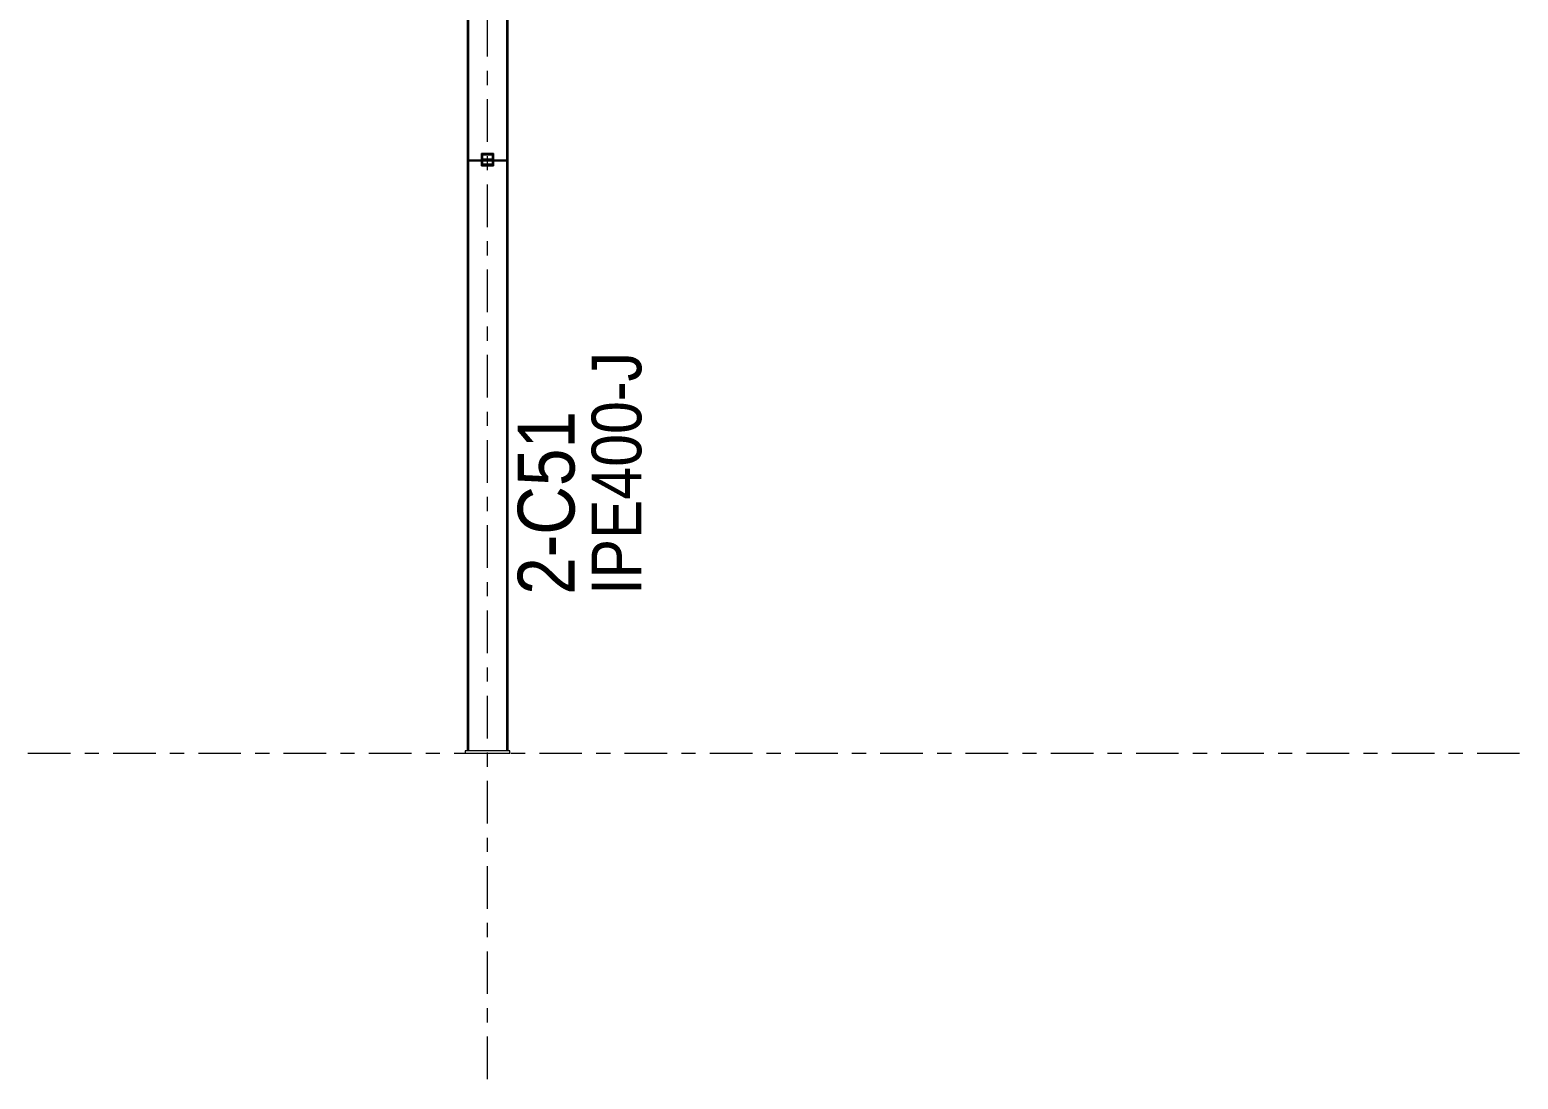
# Model space of a CAD drawing. Header units: millimetres. Extents: x -88 to 735, y -128 to 446.
# Drawn here: x 119.7 to 224.5, y 297.9 to 371.8 of the extents above; entities that cross this region are included whole.
import ezdxf

# ---------------------------------------------------------------- set-up
doc = ezdxf.new("R2010")
doc.units = ezdxf.units.MM
for name, pattern in [('XKITLINE00', [0]), ('XKITLINE02', [4, 2, -2]), ('XKITLINE03', [6, 3, -1, 1, -1])]:
    doc.linetypes.add(name, pattern=pattern)
for name, color, linetype, lineweight in [('Part', 2, 'Continuous', 0), ('PartMark', 7, 'Continuous', 0), ('S-grid', 1, 'Continuous', 0)]:
    doc.layers.add(name, color=color, linetype=linetype, lineweight=lineweight)
doc.styles.add('ARIAL', font='ARIAL.TTF')

# ---------------------------------------------------------------- blocks, each defined once
blk = doc.blocks.new('*A507')
at = {"layer": 'Part'}
h = blk.add_hatch(color=3, dxfattribs=at)
h.paths.add_polyline_path([(151.59, 362.33), (151.59, 363.05), (152.3, 363.05), (152.3, 362.33)], flags=17)
h.paths.add_polyline_path([(151.62, 363.02), (151.62, 362.36), (152.27, 362.36), (152.27, 363.02)])
blk = doc.blocks.new('*A2059')
at = {"layer": 'S-grid', "color": 1, "linetype": 'XKITLINE03', "lineweight": 0}
blk.add_line((-48.41, 320.9), (573.76, 320.9), dxfattribs=at)
blk = doc.blocks.new('*A2288')
at = {"layer": 'S-grid', "color": 1, "linetype": 'XKITLINE03', "lineweight": 0}
blk.add_line((151.95, 297.94), (151.95, 425.06), dxfattribs=at)
at = {"layer": 'S-grid', "color": 3, "style": 'ARIAL', "width": 0.85}
blk.add_text("8'", height=3, dxfattribs=at).set_placement((150.45, 426.06))
blk = doc.blocks.new('*A2289')
at = {"layer": 'Part', "color": 2, "linetype": 'XKITLINE00', "lineweight": 0}
for p, q in [((150.52, 404.64), (153.37, 404.64)), ((150.61, 404.64), (150.61, 362.65)), ((153.28, 404.64), (153.28, 362.65)), ((150.52, 394.93), (150.52, 321.05)), ((153.37, 394.93), (153.37, 321.05)), ((150.61, 362.58), (150.61, 321.05)), ((153.28, 362.58), (153.28, 321.05))]:
    blk.add_line(p, q, dxfattribs=at)
at = {"layer": 'Part', "color": 7, "linetype": 'XKITLINE02', "lineweight": 0}
for p, q in [((150.52, 394.93), (150.52, 404.64)), ((153.37, 404.64), (153.37, 394.93)), ((150.61, 362.65), (150.61, 362.58)), ((153.28, 362.65), (153.28, 362.58)), ((153.37, 321.05), (150.52, 321.05))]:
    blk.add_line(p, q, dxfattribs=at)
blk = doc.blocks.new('*A2332')
at = {"layer": 'Part', "color": 2, "linetype": 'XKITLINE00', "lineweight": 0}
for p, q in [((151.59, 363.05), (151.59, 362.33)), ((151.59, 363.05), (152.3, 363.05)), ((151.62, 362.36), (151.62, 363.02)), ((151.62, 363.02), (152.27, 363.02)), ((152.27, 363.02), (152.27, 362.36)), ((152.3, 363.05), (152.3, 362.33)), ((152.3, 362.33), (151.59, 362.33)), ((152.27, 362.36), (151.62, 362.36))]:
    blk.add_line(p, q, dxfattribs=at)
blk = doc.blocks.new('*A2333')
at = {"layer": 'Part', "color": 7, "linetype": 'XKITLINE02', "lineweight": 0}
for p, q in [((152.3, 363.05), (151.59, 363.05)), ((151.59, 363.05), (151.59, 362.33)), ((151.62, 363.02), (152.27, 363.02)), ((151.62, 362.36), (151.62, 363.02)), ((152.27, 363.02), (152.27, 362.36)), ((152.3, 362.33), (152.3, 363.05)), ((151.59, 362.33), (152.3, 362.33)), ((152.27, 362.36), (151.62, 362.36))]:
    blk.add_line(p, q, dxfattribs=at)
blk = doc.blocks.new('*A2334')
at = {"layer": 'Part', "color": 2, "linetype": 'XKITLINE00', "lineweight": 0}
for p, q in [((150.37, 321.05), (150.37, 320.9)), ((153.52, 321.05), (150.37, 321.05)), ((150.37, 320.9), (153.52, 320.9)), ((153.52, 320.9), (153.52, 321.05))]:
    blk.add_line(p, q, dxfattribs=at)
blk = doc.blocks.new('*A2335')
at = {"layer": 'Part', "color": 7, "linetype": 'XKITLINE02', "lineweight": 0}
for p, q in [((153.28, 362.65), (150.61, 362.65)), ((150.61, 362.58), (150.61, 362.65)), ((153.28, 362.58), (150.61, 362.58)), ((150.72, 362.65), (150.72, 362.58)), ((153.17, 362.58), (153.17, 362.65)), ((153.28, 362.65), (153.28, 362.58))]:
    blk.add_line(p, q, dxfattribs=at)
blk = doc.blocks.new('*A2336')
at = {"layer": 'Part', "color": 7, "linetype": 'XKITLINE02', "lineweight": 0}
for p, q in [((151.52, 362.73), (151.52, 362.65)), ((152.37, 362.73), (151.52, 362.73)), ((151.52, 362.65), (152.37, 362.65)), ((152.37, 362.65), (152.37, 362.73))]:
    blk.add_line(p, q, dxfattribs=at)
blk = doc.blocks.new('*A2337')
at = {"layer": 'Part', "color": 7, "linetype": 'XKITLINE02', "lineweight": 0}
for p, q in [((151.52, 363.12), (152.37, 363.12)), ((151.52, 362.26), (151.52, 363.12)), ((152.37, 363.12), (152.37, 362.26)), ((152.37, 362.26), (151.52, 362.26))]:
    blk.add_line(p, q, dxfattribs=at)
blk = doc.blocks.new('*A2338')
at = {"layer": 'Part', "color": 2, "linetype": 'XKITLINE00', "lineweight": 0}
for p, q in [((151.52, 362.65), (150.61, 362.65)), ((150.61, 362.58), (150.61, 362.65)), ((151.52, 362.58), (150.61, 362.58)), ((153.28, 362.65), (152.37, 362.65)), ((153.28, 362.58), (152.37, 362.58)), ((153.28, 362.65), (153.28, 362.58))]:
    blk.add_line(p, q, dxfattribs=at)
at = {"layer": 'Part', "color": 7, "linetype": 'XKITLINE02', "lineweight": 0}
for p, q in [((150.72, 362.58), (150.72, 362.65)), ((152.37, 362.65), (151.52, 362.65)), ((152.37, 362.58), (151.52, 362.58)), ((153.17, 362.58), (153.17, 362.65))]:
    blk.add_line(p, q, dxfattribs=at)
blk = doc.blocks.new('*A2339')
at = {"layer": 'Part', "color": 7, "linetype": 'XKITLINE02', "lineweight": 0}
for p, q in [((151.52, 362.65), (151.52, 362.73)), ((151.52, 362.73), (152.37, 362.73)), ((152.37, 362.65), (151.52, 362.65)), ((152.37, 362.73), (152.37, 362.65))]:
    blk.add_line(p, q, dxfattribs=at)
blk = doc.blocks.new('*A2340')
at = {"layer": 'Part', "color": 2, "linetype": 'XKITLINE00', "lineweight": 0}
for p, q in [((152.37, 363.12), (151.52, 363.12)), ((151.52, 363.12), (151.52, 362.26)), ((152.37, 362.26), (152.37, 363.12)), ((151.52, 362.26), (152.37, 362.26))]:
    blk.add_line(p, q, dxfattribs=at)
blk = doc.blocks.new('*A2707')
at = {"layer": 'PartMark', "color": 7, "style": 'ARIAL', "width": 0.85}
blk.add_text('IPE400-J', height=3.5, rotation=90.0002, dxfattribs=at).set_placement((162.77, 332.05))
at = {"layer": 'PartMark', "color": 3, "style": 'ARIAL', "width": 0.85}
blk.add_text('2-C51', height=4, rotation=90.0002, dxfattribs=at).set_placement((158.07, 332.05))

msp = doc.modelspace()

# ---------------------------------------------------------------- block references
at = {"lineweight": 0}
for name in ['*A2288', '*A2289', '*A2335', '*A2338', '*A2337', '*A2340', '*A2336', '*A2339', '*A507', '*A2332', '*A2333', '*A2707', '*A2059', '*A2334']:
    msp.add_blockref(name, (0, 0), dxfattribs=at)

doc.saveas('drawing.dxf')
